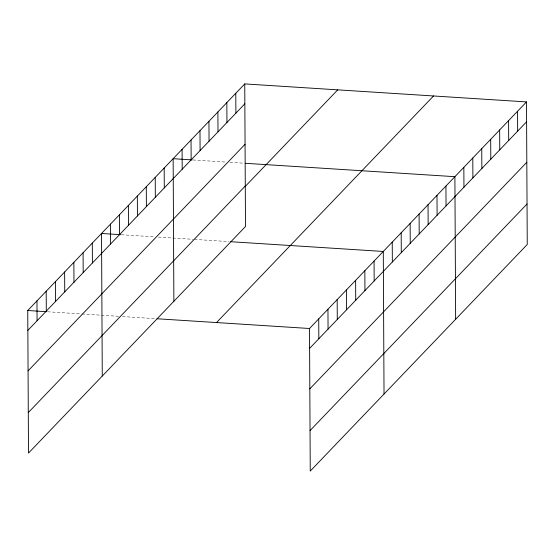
<?xml version="1.0" encoding="UTF-8"?>
<svg xmlns="http://www.w3.org/2000/svg" width="555" height="555" viewBox="0 0 555 555"><rect width="100%" height="100%" fill="white"/><g stroke="black" fill="none" stroke-linecap="round" stroke-linejoin="round"><path stroke-width="0.42" stroke-dasharray="2.77 2.08" d="M192.939 159.958L226.516 162.102M229.957 162.324L244.595 163.253M121.33 234.73L154.907 236.874M158.348 237.096L192.786 239.295M194.507 239.406L229.028 241.605M47.55 311.771L81.127 313.915M81.987 313.97L119.006 316.336M122.454 316.558L155.254 318.646"/><path stroke-width="0.83" d="M244.748 83.916L245.49 226.502L28.499 453.088L27.75 310.509L244.748 83.916L526.501 101.912L527.25 244.491L310.252 471.084L309.51 328.498L526.501 101.912M27.854 330.385L244.852 103.792M28.069 370.879L245.06 144.286M28.284 412.594L245.282 186.008M245.234 186.438L337.724 89.855M216.526 322.559L433.524 95.973M309.614 348.373L526.605 121.781M309.822 388.868L526.82 162.275M310.044 430.59L527.035 203.997M192.079 159.902L173.139 158.695L173.881 301.275M245.456 163.309L454.892 176.684L455.641 319.264M120.47 234.675L101.53 233.468L102.273 376.047M230.755 241.716L383.29 251.457L384.032 394.043M27.75 310.509L46.689 311.716M156.982 318.757L309.51 328.498M517.551 111.257L517.655 131.133M508.602 120.602L508.706 140.477M499.653 129.946L499.757 149.822M490.696 139.298L490.8 159.167M481.747 148.643L481.851 168.519M472.798 157.988L472.902 177.864M463.848 167.339L463.952 187.208M445.942 186.029L446.047 205.905M436.993 195.381L437.097 215.25M428.044 204.726L428.148 224.595M419.094 214.07L419.198 233.946M410.138 223.415L410.242 243.291M401.189 232.767L401.293 252.636M392.239 242.112L392.343 261.988M374.063 261.086L374.167 280.962M364.843 270.722L364.947 290.591M355.623 280.351L355.727 300.22M346.396 289.981L346.5 309.85M337.176 299.61L337.28 319.486M327.956 309.239L328.06 329.115M318.73 318.868L318.834 338.744M235.792 93.268L235.896 113.137M226.842 102.613L226.946 122.489M217.893 111.957L217.997 131.833M208.944 121.302L209.048 141.178M199.987 130.654L200.091 150.523M191.038 139.999L191.142 159.875M182.089 149.344L182.193 169.219M164.183 168.04L164.287 187.916M155.233 177.385L155.338 197.261M146.284 186.73L146.388 206.606M137.335 196.081L137.439 215.95M128.378 205.426L128.482 225.302M119.429 214.771L119.533 234.647M110.48 224.123L110.584 243.992M92.303 243.097L92.407 262.973M83.084 252.726L83.188 272.602M73.864 262.355L73.968 282.231M64.637 271.985L64.741 291.861M55.417 281.621L55.521 301.49M46.197 291.25L46.301 311.119M36.97 300.879L37.074 320.748"/></g></svg>
